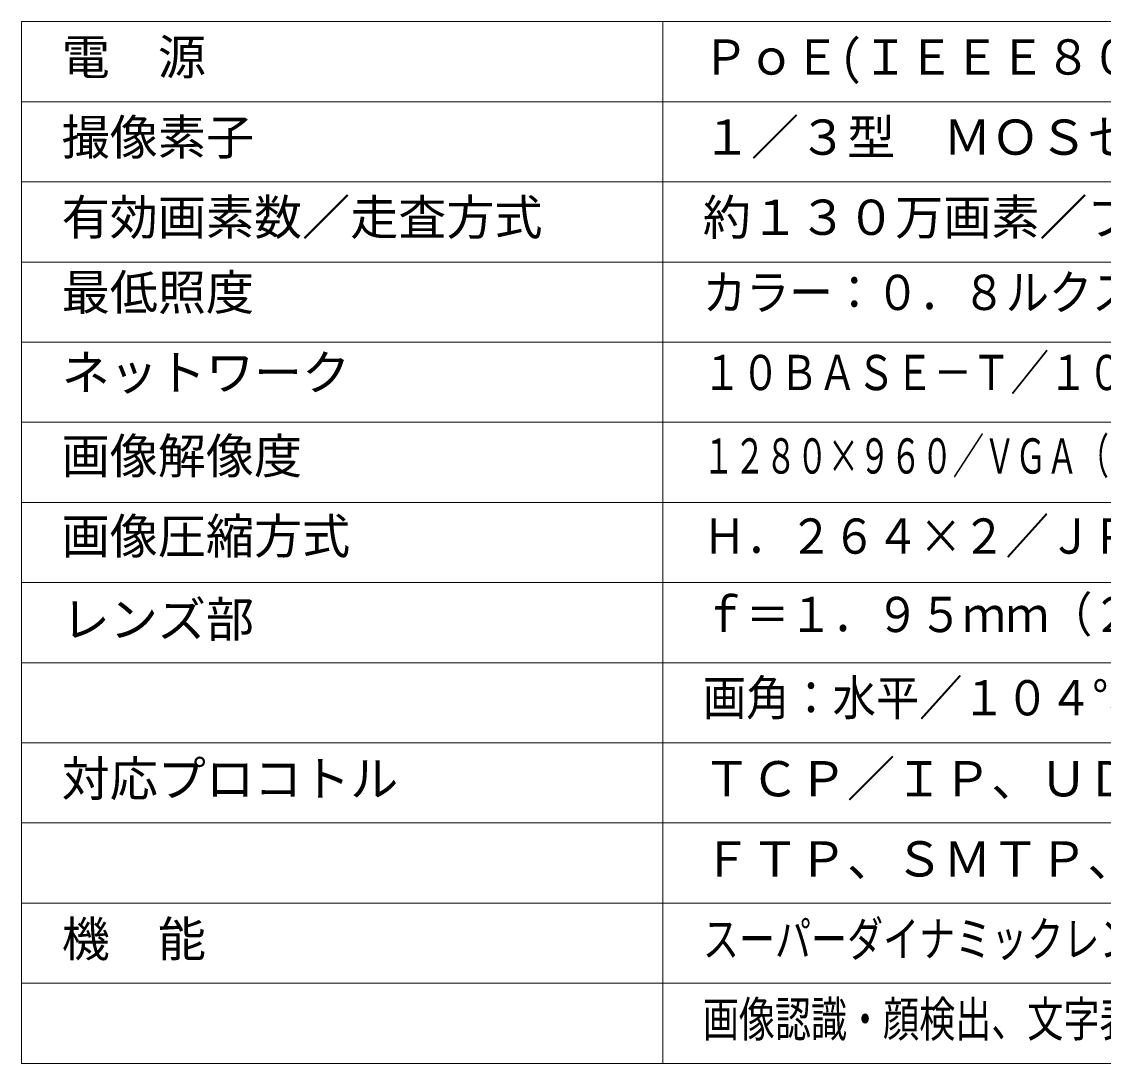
# Model space of a CAD drawing. Units: millimetres, scale not verified. Extents: x -63 to 62, y -56 to 57.
# Drawn here: x -62.5 to 5, y -56.4 to 8.6 of the extents above; entities that cross this region are included whole.
import ezdxf
from ezdxf.enums import TextEntityAlignment as Align

# ---------------------------------------------------------------- set-up
doc = ezdxf.new("R2010")
doc.units = ezdxf.units.MM
doc.header["$LTSCALE"] = 0.125
doc.layers.add('0-2_WAKU', color=1, linetype='Continuous', lineweight=18)
doc.layers.add('0-3_MOJI1', color=7, linetype='Continuous')
doc.styles.add('ＭＳ ゴシック', font='')
doc.styles.get('ＭＳ ゴシック').set_extended_font_data('MS Gothic')

msp = doc.modelspace()

# ---------------------------------------------------------------- linework, layer by layer
at = {"layer": '0-2_WAKU', "color": 4}
for p, q in [((-62.5161, 8.6315), (62.4839, 8.6315)), ((-62.5161, 8.6315), (-62.5161, -56.3685)), ((-22.5161, 8.6315), (-22.5161, -56.3685)), ((62.4839, -56.3685), (-62.5161, -56.3685))]:
    msp.add_line(p, q, dxfattribs=at)
at = {"layer": '0-2_WAKU'}
for p, q in [((-62.5161, 3.6315), (62.4839, 3.6315)), ((-62.5161, -1.3685), (62.4839, -1.3685)), ((-62.5161, -6.3685), (62.4839, -6.3685)), ((-62.5161, -11.3685), (62.4839, -11.3685)), ((-62.5161, -16.3685), (62.4839, -16.3685)), ((-62.5161, -21.3685), (62.4839, -21.3685)), ((-62.5161, -26.3685), (62.4839, -26.3685)), ((-62.5161, -31.3685), (62.4839, -31.3685)), ((-62.5161, -36.3685), (62.4839, -36.3685)), ((62.4839, -41.3685), (-62.5161, -41.3685)), ((62.4839, -46.3685), (-62.5161, -46.3685)), ((62.4839, -51.3685), (-62.5161, -51.3685))]:
    msp.add_line(p, q, dxfattribs=at)

# ---------------------------------------------------------------- texts
at = {"layer": '0-3_MOJI1', "style": 'ＭＳ ゴシック'}
for s, p in [('電\u3000源', (-60.0161, 4.6643)), ('撮像素子', (-60.0161, -0.3357)), ('１／３型\u3000ＭＯＳセンサー', (-20.0161, -0.3357)), ('有効画素数／走査方式', (-60.0161, -5.3357)), ('約１３０万画素／プログレッシブ', (-20.0161, -5.3357)), ('最低照度', (-60.0161, -10.0216)), ('ネットワーク', (-60.0161, -15.0216)), ('画像解像度', (-60.0161, -20.2277)), ('画像圧縮方式', (-60.0161, -25.2277)), ('レンズ部', (-60.0161, -30.4229)), ('対応プロコトル', (-60.0161, -40.3685)), ('ＴＣＰ／ＩＰ、ＵＤＰ／ＩＰ、ＨＴＴＰ、ＲＴＰ、', (-20.0161, -40.3685)), ('ＦＴＰ、ＳＭＴＰ、ＤＮＳ、ＮＴＰ、ＳＮＭＰ', (-20.0161, -45.3685)), ('機\u3000能', (-60.0161, -50.3685))]:
    msp.add_text(s, height=2.199, dxfattribs=at).set_placement(p, align=Align.BOTTOM_LEFT)
for s, width, p in [('ＰｏＥ(ＩＥＥＥ８０２.３ａｆ準拠)', 0.95, (-20.0161, 4.6643)), ('カラー：０．８ルクス、白黒：０．６ルクス（Ｆ２．２）', 0.9, (-20.0161, -10.0216)), ('１０ＢＡＳＥ－Ｔ／１００ＢＡＳＥ－ＴＸ、ＲＪ４５コネクター', 0.8, (-20.0161, -15.0216)), ('１２８０×９６０／ＶＧＡ（６４０×４８０）／ＱＶＧＡ（３２０×２４０）', 0.65, (-20.0161, -20.2277)), ('Ｈ．２６４×２／ＪＰＥＧ（トリプルエンコーディング）', 0.9, (-20.0161, -25.2277)), ('ｆ＝１．９５ｍｍ（２倍ＥＸズーム）', 0.9, (-20.0161, -30.12)), ('画角：水平／１０４°、垂直／８５°', 0.9, (-20.0161, -35.3152)), ('スーパーダイナミックレンジ、暗部補正、簡易白黒切換、ＶＩＱＳ、', 0.75, (-20.0161, -50.3685)), ('画像認識・顔検出、文字表示２０文字、ＶＭＤ（４エリア）', 0.75, (-20.0161, -55.3685))]:
    msp.add_text(s, height=2.199, dxfattribs=dict(at, width=width)).set_placement(p, align=Align.BOTTOM_LEFT)

doc.saveas('drawing.dxf')
